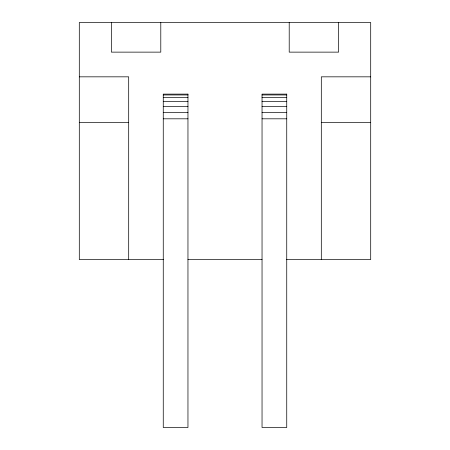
<?xml version="1.0" encoding="UTF-8"?>
<svg xmlns="http://www.w3.org/2000/svg" width="450" height="450" viewBox="0 0 450 450"><rect width="100%" height="100%" fill="white"/><g stroke="black" fill="none" stroke-linecap="round" stroke-linejoin="round"><path stroke-width="0.67" d="M79.301 76.832L128.689 76.832L128.689 259.571M370.699 76.832L321.311 76.832L321.311 259.571M163.26 94.956L187.959 94.956M262.041 94.956L286.74 94.956M163.26 97.425L187.959 97.425M262.041 97.425L286.74 97.425M163.26 101.351L187.959 101.351M262.041 101.351L286.74 101.351M163.26 106.464L187.959 106.464M262.041 106.464L286.74 106.464M163.26 112.421L187.959 112.421M262.041 112.421L286.74 112.421M163.26 118.811L187.959 118.811M262.041 118.811L286.74 118.811M79.301 122.456L128.689 122.456M321.311 122.456L370.699 122.456M163.558 259.571L79.301 259.571L79.301 22.5L370.699 22.5L370.699 259.571L286.442 259.571M187.959 259.571L262.041 259.571M338.597 22.5L338.597 52.133L289.209 52.133L289.209 22.5M160.791 22.5L160.791 52.133L111.403 52.133L111.403 22.5M187.959 94.117L163.26 94.117L163.26 427.5L187.959 427.5L187.959 94.117M286.74 94.117L262.041 94.117L262.041 427.5L286.74 427.5L286.74 94.117"/></g></svg>
